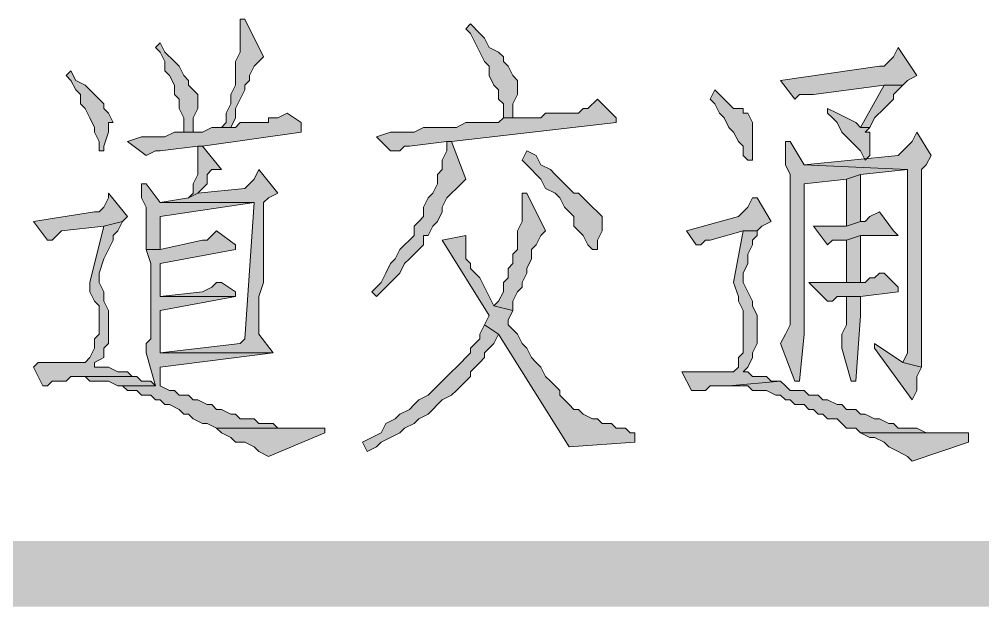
# Model space of a CAD drawing. Header units: millimetres. Extents: x 24 to 410, y 10 to 282.
# Drawn here: x 95.12 to 103.8, y 9.65 to 14.94 of the extents above; entities that cross this region are included whole.
import ezdxf

# ---------------------------------------------------------------- set-up
doc = ezdxf.new("R2010")
doc.units = ezdxf.units.MM

msp = doc.modelspace()

# ---------------------------------------------------------------- hatches: boundary and pattern name
h = msp.add_hatch(color=256)
h.dxf.hatch_style = 2
h.paths.add_polyline_path([(97.155, 14.943667), (97.112667, 14.943667), (97.112667, 14.901333), (97.112667, 14.647333), (97.070333, 14.562667), (97.070333, 14.351), (97.028, 14.266333), (97.028, 14.181667), (96.985667, 14.097), (96.985667, 14.012333), (96.943333, 13.97), (97.028, 13.97), (97.070333, 14.054667), (97.070333, 14.139333), (97.112667, 14.224), (97.155, 14.308667), (97.155, 14.351), (97.197333, 14.393333), (97.197333, 14.435667), (97.239667, 14.520333), (97.282, 14.562667), (97.324333, 14.605)])
h = msp.add_hatch(color=256)
h.dxf.hatch_style = 2
h.paths.add_polyline_path([(99.187, 14.901333), (99.144667, 14.859), (99.187, 14.816667), (99.229333, 14.732), (99.271667, 14.647333), (99.314, 14.562667), (99.356333, 14.520333), (99.356333, 14.435667), (99.398667, 14.351), (99.441, 14.308667), (99.441, 14.224), (99.483333, 14.181667), (99.483333, 14.054667), (99.568, 14.054667), (99.568, 14.181667), (99.610333, 14.266333), (99.610333, 14.393333), (99.568, 14.435667), (99.525667, 14.520333), (99.483333, 14.562667), (99.483333, 14.605), (99.441, 14.647333), (99.356333, 14.689667), (99.314, 14.774333), (99.271667, 14.816667)])
h = msp.add_hatch(color=256)
h.dxf.hatch_style = 2
h.paths.add_polyline_path([(96.393, 14.732), (96.350667, 14.689667), (96.393, 14.647333), (96.435333, 14.562667), (96.435333, 14.478), (96.477667, 14.435667), (96.52, 14.351), (96.52, 14.266333), (96.562333, 14.224), (96.562333, 14.139333), (96.604667, 14.054667), (96.604667, 13.927667), (96.689333, 13.927667), (96.689333, 14.054667), (96.731667, 14.139333), (96.731667, 14.266333), (96.647, 14.351), (96.647, 14.393333), (96.604667, 14.435667), (96.562333, 14.520333), (96.52, 14.562667), (96.435333, 14.647333)])
h = msp.add_hatch(color=256)
h.dxf.hatch_style = 2
h.paths.add_polyline_path([(103.039333, 14.689667), (102.997, 14.605), (102.954667, 14.562667), (102.912333, 14.520333), (102.87, 14.520333), (101.981, 14.393333), (102.108, 14.224), (102.150333, 14.266333), (102.277333, 14.266333), (102.912333, 14.351), (103.081667, 14.351), (103.124, 14.393333), (103.208667, 14.435667)])
h = msp.add_hatch(color=256)
h.dxf.hatch_style = 2
h.paths.add_polyline_path([(95.588667, 14.478), (95.546333, 14.435667), (95.588667, 14.393333), (95.631, 14.308667), (95.673333, 14.266333), (95.673333, 14.181667), (95.715667, 14.139333), (95.758, 14.054667), (95.800333, 13.97), (95.800333, 13.927667), (95.842667, 13.843), (95.842667, 13.758333), (95.885, 13.758333), (95.885, 13.800667), (95.927333, 13.927667), (95.927333, 14.012333), (95.969667, 14.012333), (95.927333, 14.097), (95.885, 14.139333), (95.885, 14.181667), (95.842667, 14.224), (95.800333, 14.266333), (95.758, 14.308667), (95.715667, 14.351), (95.631, 14.393333)])
h = msp.add_hatch(color=256)
h.dxf.hatch_style = 2
h.paths.add_polyline_path([(103.081667, 14.351), (102.912333, 14.351), (102.700667, 13.97), (102.785333, 13.97), (102.827667, 14.054667), (102.912333, 14.139333), (102.954667, 14.181667), (102.997, 14.224), (102.997, 14.266333), (103.039333, 14.308667)])
h = msp.add_hatch(color=256)
h.dxf.hatch_style = 2
h.paths.add_polyline_path([(101.388333, 14.308667), (101.346, 14.224), (101.388333, 14.181667), (101.430667, 14.097), (101.473, 14.054667), (101.515333, 13.97), (101.557667, 13.927667), (101.6, 13.843), (101.642333, 13.800667), (101.642333, 13.716), (101.684667, 13.673667), (101.727, 13.673667), (101.727, 13.758333), (101.727, 14.012333), (101.684667, 14.097), (101.642333, 14.097), (101.642333, 14.139333), (101.557667, 14.139333), (101.515333, 14.181667), (101.473, 14.224)])
h = msp.add_hatch(color=256)
h.dxf.hatch_style = 2
h.paths.add_polyline_path([(100.33, 14.224), (100.245333, 14.139333), (100.203, 14.139333), (100.160667, 14.097), (99.864333, 14.097), (99.822, 14.054667), (99.483333, 14.054667), (99.441, 14.012333), (99.398667, 14.012333), (99.144667, 14.012333), (99.06, 13.97), (98.763667, 13.97), (98.679, 13.927667), (98.467333, 13.927667), (98.340333, 13.885333), (98.467333, 13.758333), (98.552, 13.758333), (98.594333, 13.800667), (98.636667, 13.800667), (98.975333, 13.843), (99.017667, 13.843), (100.499333, 14.012333), (100.499333, 14.054667)])
h = msp.add_hatch(color=256)
h.dxf.hatch_style = 2
h.paths.add_polyline_path([(97.536, 14.097), (97.451333, 14.054667), (97.366667, 14.054667), (97.366667, 14.012333), (97.112667, 14.012333), (97.070333, 13.97), (96.858667, 13.97), (96.774, 13.927667), (96.52, 13.927667), (96.435333, 13.885333), (96.308333, 13.885333), (96.223667, 13.885333), (96.096667, 13.843), (96.266, 13.716), (96.350667, 13.758333), (96.393, 13.758333), (96.731667, 13.800667), (96.774, 13.800667), (97.663, 13.927667), (97.663, 14.012333)])
h = msp.add_hatch(color=256)
h.dxf.hatch_style = 2
h.paths.add_polyline_path([(102.404333, 14.139333), (102.404333, 14.097), (102.446667, 14.054667), (102.489, 14.012333), (102.531333, 13.927667), (102.573667, 13.885333), (102.616, 13.843), (102.658333, 13.800667), (102.700667, 13.758333), (102.743, 13.673667), (102.785333, 13.716), (102.785333, 13.927667), (102.743, 13.927667), (102.785333, 13.97), (102.700667, 13.97), (102.658333, 14.012333), (102.573667, 14.054667), (102.489, 14.097)])
h = msp.add_hatch(color=256)
h.dxf.hatch_style = 2
h.paths.add_polyline_path([(103.208667, 13.927667), (103.166333, 13.843), (103.124, 13.800667), (103.081667, 13.758333), (103.039333, 13.716), (102.192667, 13.631333), (103.124, 13.589), (103.124, 11.938), (103.081667, 11.853333), (103.251, 11.811), (103.251, 13.208), (103.251, 13.292667), (103.251, 13.589), (103.293333, 13.631333), (103.335667, 13.716)])
h = msp.add_hatch(color=256)
h.dxf.hatch_style = 2
h.paths.add_polyline_path([(96.774, 13.800667), (96.731667, 13.800667), (96.731667, 13.758333), (96.731667, 13.546667), (96.689333, 13.462), (96.689333, 13.377333), (96.647, 13.335), (96.731667, 13.377333), (96.774, 13.419667), (96.816333, 13.462), (96.816333, 13.546667), (96.858667, 13.589), (96.943333, 13.589)])
h = msp.add_hatch(color=256)
h.dxf.hatch_style = 2
h.paths.add_polyline_path([(99.017667, 13.843), (98.975333, 13.843), (98.975333, 13.758333), (98.933, 13.673667), (98.933, 13.589), (98.890667, 13.546667), (98.890667, 13.462), (98.848333, 13.377333), (98.806, 13.335), (98.763667, 13.250333), (98.763667, 13.165667), (98.721333, 13.123333), (98.679, 13.081), (98.679, 12.996333), (98.636667, 12.954), (98.594333, 12.911667), (98.552, 12.869333), (98.509667, 12.784667), (98.467333, 12.742333), (98.425, 12.657667), (98.382667, 12.573), (98.298, 12.488333), (98.340333, 12.446), (98.382667, 12.488333), (98.467333, 12.573), (98.509667, 12.615333), (98.552, 12.657667), (98.594333, 12.742333), (98.636667, 12.784667), (98.679, 12.827), (98.721333, 12.869333), (98.763667, 12.911667), (98.763667, 12.996333), (98.806, 12.996333), (98.848333, 13.081), (98.890667, 13.123333), (98.933, 13.208), (98.933, 13.250333), (98.975333, 13.335), (99.017667, 13.377333), (99.06, 13.419667), (99.102333, 13.462), (99.144667, 13.504333)])
h = msp.add_hatch(color=256)
h.dxf.hatch_style = 2
h.paths.add_polyline_path([(102.065667, 13.843), (102.023333, 13.843), (102.023333, 13.716), (102.023333, 13.631333), (102.065667, 13.546667), (102.065667, 12.192), (102.023333, 12.107333), (101.981, 12.022667), (102.108, 11.684), (102.150333, 11.684), (102.192667, 12.107333), (102.192667, 13.462), (102.573667, 13.504333), (102.700667, 13.546667), (103.124, 13.589), (102.192667, 13.631333)])
h = msp.add_hatch(color=256)
h.dxf.hatch_style = 2
h.paths.add_polyline_path([(99.695, 13.758333), (99.652667, 13.673667), (99.695, 13.631333), (99.737333, 13.589), (99.779667, 13.546667), (99.822, 13.504333), (99.864333, 13.419667), (99.949, 13.377333), (99.991333, 13.335), (100.033667, 13.250333), (100.076, 13.208), (100.118333, 13.165667), (100.118333, 13.081), (100.160667, 13.038667), (100.203, 12.996333), (100.245333, 12.911667), (100.287667, 12.869333), (100.33, 12.869333), (100.33, 12.954), (100.372333, 13.038667), (100.372333, 13.165667), (100.33, 13.208), (100.287667, 13.250333), (100.203, 13.335), (100.160667, 13.377333), (100.118333, 13.377333), (100.076, 13.419667), (100.033667, 13.462), (99.991333, 13.504333), (99.949, 13.546667), (99.906667, 13.589), (99.822, 13.631333), (99.779667, 13.716)])
h = msp.add_hatch(color=256)
h.dxf.hatch_style = 2
h.paths.add_polyline_path([(97.282, 13.589), (97.239667, 13.504333), (97.197333, 13.462), (97.155, 13.419667), (96.731667, 13.377333), (96.647, 13.335), (96.393, 13.292667), (97.239667, 13.292667), (97.155, 12.065), (97.112667, 12.022667), (96.393, 11.938), (97.409, 11.938), (97.282, 12.107333), (97.282, 12.446), (97.324333, 12.573), (97.324333, 13.165667), (97.324333, 13.208), (97.324333, 13.292667), (97.366667, 13.335), (97.451333, 13.377333)])
h = msp.add_hatch(color=256)
h.dxf.hatch_style = 2
h.paths.add_polyline_path([(102.700667, 13.546667), (102.573667, 13.504333), (102.573667, 13.081), (102.700667, 13.123333)])
h = msp.add_hatch(color=256)
h.dxf.hatch_style = 2
h.paths.add_polyline_path([(96.266, 13.462), (96.223667, 13.462), (96.223667, 13.419667), (96.223667, 13.335), (96.266, 13.250333), (96.266, 12.869333), (96.393, 12.869333), (96.393, 13.165667), (97.239667, 13.292667), (96.393, 13.292667)])
h = msp.add_hatch(color=256)
h.dxf.hatch_style = 2
h.paths.add_polyline_path([(95.927333, 13.377333), (95.927333, 13.335), (95.885, 13.250333), (95.842667, 13.208), (95.800333, 13.208), (95.25, 13.123333), (95.377, 12.954), (95.419333, 12.954), (95.461667, 12.996333), (95.504, 13.038667), (95.885, 13.081), (96.054333, 13.123333), (96.096667, 13.165667)])
h = msp.add_hatch(color=256)
h.dxf.hatch_style = 2
h.paths.add_polyline_path([(99.695, 13.377333), (99.652667, 13.377333), (99.652667, 13.335), (99.652667, 13.123333), (99.610333, 13.038667), (99.610333, 12.869333), (99.568, 12.827), (99.568, 12.742333), (99.525667, 12.7), (99.525667, 12.615333), (99.483333, 12.573), (99.483333, 12.488333), (99.441, 12.403667), (99.398667, 12.361333), (99.568, 12.319), (99.568, 12.403667), (99.610333, 12.488333), (99.652667, 12.530667), (99.652667, 12.573), (99.695, 12.657667), (99.695, 12.7), (99.737333, 12.784667), (99.737333, 12.869333), (99.779667, 12.911667), (99.822, 12.996333), (99.864333, 13.038667)])
h = msp.add_hatch(color=256)
h.dxf.hatch_style = 2
h.paths.add_polyline_path([(101.769333, 13.335), (101.727, 13.335), (101.684667, 13.250333), (101.642333, 13.208), (101.6, 13.165667), (101.134333, 13.038667), (101.219, 12.911667), (101.261333, 12.911667), (101.303667, 12.954), (101.346, 12.954), (101.642333, 13.038667), (101.769333, 13.038667), (101.811667, 13.081), (101.896333, 13.123333)])
h = msp.add_hatch(color=256)
h.dxf.hatch_style = 2
h.paths.add_polyline_path([(102.87, 13.208), (102.785333, 13.165667), (102.743, 13.123333), (102.700667, 13.123333), (102.573667, 13.081), (102.277333, 13.081), (102.404333, 12.911667), (102.446667, 12.954), (102.573667, 12.954), (102.700667, 12.996333), (103.039333, 12.996333), (102.997, 13.038667)])
h = msp.add_hatch(color=256)
h.dxf.hatch_style = 2
h.paths.add_polyline_path([(96.054333, 13.123333), (95.885, 13.081), (95.758, 12.573), (95.758, 12.488333), (95.800333, 12.403667), (95.842667, 12.361333), (95.842667, 12.107333), (95.800333, 12.065), (95.800333, 11.980333), (95.758, 11.895667), (95.715667, 11.853333), (95.292333, 11.853333), (95.25, 11.811), (95.334667, 11.641667), (95.377, 11.641667), (95.419333, 11.684), (95.546333, 11.684), (95.588667, 11.726333), (96.181333, 11.726333), (96.139, 11.726333), (96.096667, 11.768667), (96.012, 11.768667), (95.927333, 11.811), (95.800333, 11.811), (95.800333, 11.853333), (95.885, 11.895667), (95.885, 11.980333), (95.927333, 12.022667), (95.927333, 12.319), (95.885, 12.403667), (95.885, 12.488333), (95.842667, 12.573), (95.842667, 12.657667), (95.885, 12.784667), (95.927333, 12.869333), (95.969667, 12.954), (95.969667, 12.996333), (96.012, 13.038667)])
h = msp.add_hatch(color=256)
h.dxf.hatch_style = 2
h.paths.add_polyline_path([(96.901, 13.038667), (96.858667, 12.996333), (96.816333, 12.954), (96.774, 12.954), (96.393, 12.869333), (96.266, 12.869333), (96.308333, 12.742333), (96.308333, 12.065), (96.266, 12.022667), (96.266, 11.938), (96.350667, 11.641667), (96.012, 11.641667), (96.054333, 11.641667), (96.096667, 11.599333), (96.181333, 11.599333), (96.223667, 11.557), (96.308333, 11.557), (96.350667, 11.514667), (96.393, 11.514667), (96.435333, 11.472333), (96.477667, 11.472333), (96.562333, 11.43), (96.604667, 11.387667), (96.647, 11.387667), (96.689333, 11.345333), (96.774, 11.303), (96.816333, 11.303), (96.901, 11.260667), (97.747667, 11.260667), (97.705333, 11.260667), (97.451333, 11.260667), (97.409, 11.303), (97.282, 11.303), (97.239667, 11.345333), (97.112667, 11.345333), (97.070333, 11.387667), (97.028, 11.387667), (96.943333, 11.43), (96.901, 11.43), (96.858667, 11.472333), (96.816333, 11.472333), (96.731667, 11.514667), (96.689333, 11.514667), (96.647, 11.557), (96.562333, 11.557), (96.52, 11.599333), (96.477667, 11.599333), (96.393, 11.641667), (96.393, 11.811), (97.409, 11.938), (96.393, 11.938), (96.393, 11.980333), (96.393, 12.319), (97.070333, 12.446), (96.393, 12.446), (96.393, 12.488333), (96.393, 12.742333), (97.070333, 12.869333), (97.070333, 12.911667)])
h = msp.add_hatch(color=256)
h.dxf.hatch_style = 2
h.paths.add_polyline_path([(101.769333, 13.038667), (101.642333, 13.038667), (101.557667, 12.573), (101.6, 12.446), (101.6, 12.403667), (101.642333, 12.319), (101.642333, 11.938), (101.6, 11.895667), (101.6, 11.811), (101.557667, 11.768667), (101.092, 11.768667), (101.176667, 11.599333), (101.303667, 11.599333), (101.346, 11.641667), (101.515333, 11.641667), (101.981, 11.684), (101.938667, 11.684), (101.896333, 11.684), (101.854, 11.726333), (101.727, 11.726333), (101.684667, 11.768667), (101.642333, 11.768667), (101.684667, 11.811), (101.727, 11.895667), (101.727, 11.938), (101.769333, 12.022667), (101.769333, 12.276667), (101.727, 12.361333), (101.727, 12.403667), (101.684667, 12.488333), (101.642333, 12.573), (101.642333, 12.657667), (101.684667, 12.742333), (101.684667, 12.827), (101.727, 12.911667), (101.727, 12.954), (101.769333, 12.996333)])
h = msp.add_hatch(color=256)
h.dxf.hatch_style = 2
h.paths.add_polyline_path([(99.144667, 12.996333), (98.933, 12.954), (99.356333, 12.276667), (99.314, 12.192), (99.441, 12.107333), (100.076, 11.091333), (100.668667, 11.133667), (100.668667, 11.218333), (100.626333, 11.218333), (100.584, 11.260667), (100.499333, 11.260667), (100.457, 11.303), (100.372333, 11.303), (100.33, 11.345333), (100.287667, 11.345333), (100.203, 11.387667), (100.160667, 11.43), (100.118333, 11.43), (100.076, 11.472333), (100.033667, 11.514667), (99.991333, 11.557), (99.991333, 11.599333), (99.949, 11.641667), (99.906667, 11.684), (99.864333, 11.726333), (99.822, 11.811), (99.779667, 11.853333), (99.737333, 11.895667), (99.695, 11.980333), (99.652667, 12.022667), (99.610333, 12.107333), (99.525667, 12.192), (99.525667, 12.234333), (99.568, 12.319), (99.398667, 12.361333), (99.356333, 12.446), (99.314, 12.530667), (99.271667, 12.615333), (99.229333, 12.657667), (99.187, 12.7), (99.187, 12.742333), (99.144667, 12.784667)])
h = msp.add_hatch(color=256)
h.dxf.hatch_style = 2
h.paths.add_polyline_path([(102.700667, 12.996333), (102.573667, 12.954), (102.573667, 12.573), (102.700667, 12.573)])
h = msp.add_hatch(color=256)
h.dxf.hatch_style = 2
h.paths.add_polyline_path([(102.912333, 12.657667), (102.87, 12.657667), (102.827667, 12.615333), (102.785333, 12.615333), (102.743, 12.573), (102.235, 12.573), (102.404333, 12.403667), (102.446667, 12.403667), (102.489, 12.446), (102.700667, 12.446), (103.039333, 12.488333), (103.039333, 12.530667)])
h = msp.add_hatch(color=256)
h.dxf.hatch_style = 2
h.paths.add_polyline_path([(96.943333, 12.573), (96.901, 12.573), (96.858667, 12.530667), (96.774, 12.488333), (96.393, 12.446), (97.070333, 12.446), (97.070333, 12.488333)])
h = msp.add_hatch(color=256)
h.dxf.hatch_style = 2
h.paths.add_polyline_path([(102.700667, 12.446), (102.573667, 12.446), (102.573667, 12.403667), (102.573667, 12.192), (102.531333, 12.107333), (102.531333, 11.980333), (102.616, 11.684), (102.658333, 11.684), (102.700667, 12.276667)])
h = msp.add_hatch(color=256)
h.dxf.hatch_style = 2
h.paths.add_polyline_path([(99.314, 12.192), (99.271667, 12.107333), (99.271667, 12.065), (99.229333, 12.022667), (99.187, 11.980333), (99.187, 11.938), (99.144667, 11.895667), (99.102333, 11.853333), (99.06, 11.811), (99.017667, 11.768667), (98.975333, 11.726333), (98.933, 11.684), (98.890667, 11.641667), (98.848333, 11.599333), (98.806, 11.557), (98.721333, 11.514667), (98.679, 11.472333), (98.636667, 11.43), (98.552, 11.387667), (98.509667, 11.345333), (98.425, 11.303), (98.382667, 11.218333), (98.298, 11.176), (98.213333, 11.133667), (98.255667, 11.049), (98.340333, 11.091333), (98.382667, 11.133667), (98.467333, 11.176), (98.552, 11.218333), (98.594333, 11.260667), (98.679, 11.303), (98.721333, 11.345333), (98.806, 11.387667), (98.848333, 11.43), (98.890667, 11.472333), (98.933, 11.514667), (99.017667, 11.557), (99.06, 11.599333), (99.102333, 11.641667), (99.144667, 11.684), (99.187, 11.726333), (99.187, 11.768667), (99.229333, 11.811), (99.271667, 11.853333), (99.314, 11.895667), (99.314, 11.938), (99.356333, 11.980333), (99.398667, 12.022667), (99.441, 12.107333)])
h = msp.add_hatch(color=256)
h.dxf.hatch_style = 2
h.paths.add_polyline_path([(102.827667, 12.022667), (102.827667, 11.980333), (103.166333, 11.514667), (103.208667, 11.599333), (103.208667, 11.726333), (103.251, 11.811), (103.081667, 11.853333)])
h = msp.add_hatch(color=256)
h.dxf.hatch_style = 2
h.paths.add_polyline_path([(95.546333, 11.853333), (95.292333, 11.853333), (95.715667, 11.853333)])
h = msp.add_hatch(color=256)
h.dxf.hatch_style = 2
h.paths.add_polyline_path([(96.181333, 11.726333), (95.631, 11.726333), (95.715667, 11.726333), (95.758, 11.684), (95.927333, 11.684), (96.012, 11.641667), (96.350667, 11.641667), (96.308333, 11.684), (96.223667, 11.684)])
h = msp.add_hatch(color=256)
h.dxf.hatch_style = 2
h.paths.add_polyline_path([(101.346, 11.768667), (101.092, 11.768667), (101.557667, 11.768667)])
h = msp.add_hatch(color=256)
h.dxf.hatch_style = 2
h.paths.add_polyline_path([(101.981, 11.684), (101.515333, 11.641667), (101.684667, 11.641667), (101.727, 11.599333), (101.854, 11.599333), (101.938667, 11.557), (101.981, 11.557), (102.023333, 11.514667), (102.065667, 11.514667), (102.108, 11.472333), (102.192667, 11.472333), (102.235, 11.43), (102.277333, 11.43), (102.319667, 11.387667), (102.362, 11.387667), (102.404333, 11.345333), (102.489, 11.345333), (102.531333, 11.303), (102.573667, 11.260667), (102.658333, 11.260667), (102.700667, 11.218333), (103.505, 11.218333), (103.462667, 11.218333), (103.293333, 11.218333), (103.208667, 11.260667), (103.039333, 11.260667), (102.997, 11.303), (102.954667, 11.303), (102.87, 11.345333), (102.827667, 11.345333), (102.743, 11.387667), (102.700667, 11.387667), (102.658333, 11.43), (102.573667, 11.43), (102.531333, 11.472333), (102.489, 11.472333), (102.404333, 11.514667), (102.362, 11.514667), (102.319667, 11.557), (102.235, 11.557), (102.192667, 11.599333), (102.065667, 11.599333), (102.023333, 11.641667)])
h = msp.add_hatch(color=256)
h.dxf.hatch_style = 2
h.paths.add_polyline_path([(97.874667, 11.260667), (96.901, 11.260667), (96.943333, 11.218333), (97.028, 11.176), (97.070333, 11.133667), (97.155, 11.133667), (97.239667, 11.091333), (97.282, 11.049), (97.366667, 11.006667), (97.874667, 11.218333)])
h = msp.add_hatch(color=256)
h.dxf.hatch_style = 2
h.paths.add_polyline_path([(103.674333, 11.218333), (102.700667, 11.218333), (102.785333, 11.176), (102.827667, 11.176), (102.912333, 11.133667), (102.954667, 11.091333), (103.039333, 11.049), (103.124, 11.006667), (103.166333, 10.964333), (103.674333, 11.133667)])
h = msp.add_hatch(color=256)
h.dxf.hatch_style = 2
h.paths.add_polyline_path([(30.395333, 10.244667), (29.802667, 9.652), (409.786667, 10.244667)])
h = msp.add_hatch(color=256)
h.dxf.hatch_style = 2
h.paths.add_polyline_path([(29.802667, 9.652), (409.786667, 10.244667), (410.379333, 9.652)])

# ---------------------------------------------------------------- linework, layer by layer
at = {"lineweight": 0}
for points in [[(97.155, 14.943667), (97.112667, 14.943667), (97.112667, 14.901333), (97.112667, 14.647333), (97.070333, 14.562667), (97.070333, 14.351), (97.028, 14.266333), (97.028, 14.181667), (96.985667, 14.097), (96.985667, 14.012333), (96.943333, 13.97), (97.028, 13.97), (97.070333, 14.054667), (97.070333, 14.139333), (97.112667, 14.224), (97.155, 14.308667), (97.155, 14.351), (97.197333, 14.393333), (97.197333, 14.435667), (97.239667, 14.520333), (97.282, 14.562667), (97.324333, 14.605)], [(99.187, 14.901333), (99.144667, 14.859), (99.187, 14.816667), (99.229333, 14.732), (99.271667, 14.647333), (99.314, 14.562667), (99.356333, 14.520333), (99.356333, 14.435667), (99.398667, 14.351), (99.441, 14.308667), (99.441, 14.224), (99.483333, 14.181667), (99.483333, 14.054667), (99.568, 14.054667), (99.568, 14.181667), (99.610333, 14.266333), (99.610333, 14.393333), (99.568, 14.435667), (99.525667, 14.520333), (99.483333, 14.562667), (99.483333, 14.605), (99.441, 14.647333), (99.356333, 14.689667), (99.314, 14.774333), (99.271667, 14.816667)], [(96.393, 14.732), (96.350667, 14.689667), (96.393, 14.647333), (96.435333, 14.562667), (96.435333, 14.478), (96.477667, 14.435667), (96.52, 14.351), (96.52, 14.266333), (96.562333, 14.224), (96.562333, 14.139333), (96.604667, 14.054667), (96.604667, 13.927667), (96.689333, 13.927667), (96.689333, 14.054667), (96.731667, 14.139333), (96.731667, 14.266333), (96.647, 14.351), (96.647, 14.393333), (96.604667, 14.435667), (96.562333, 14.520333), (96.52, 14.562667), (96.435333, 14.647333)], [(103.039333, 14.689667), (102.997, 14.605), (102.954667, 14.562667), (102.912333, 14.520333), (102.87, 14.520333), (101.981, 14.393333), (102.108, 14.224), (102.150333, 14.266333), (102.277333, 14.266333), (102.912333, 14.351), (103.081667, 14.351), (103.124, 14.393333), (103.208667, 14.435667)], [(95.588667, 14.478), (95.546333, 14.435667), (95.588667, 14.393333), (95.631, 14.308667), (95.673333, 14.266333), (95.673333, 14.181667), (95.715667, 14.139333), (95.758, 14.054667), (95.800333, 13.97), (95.800333, 13.927667), (95.842667, 13.843), (95.842667, 13.758333), (95.885, 13.758333), (95.885, 13.800667), (95.927333, 13.927667), (95.927333, 14.012333), (95.969667, 14.012333), (95.927333, 14.097), (95.885, 14.139333), (95.885, 14.181667), (95.842667, 14.224), (95.800333, 14.266333), (95.758, 14.308667), (95.715667, 14.351), (95.631, 14.393333)], [(103.081667, 14.351), (102.912333, 14.351), (102.700667, 13.97), (102.785333, 13.97), (102.827667, 14.054667), (102.912333, 14.139333), (102.954667, 14.181667), (102.997, 14.224), (102.997, 14.266333), (103.039333, 14.308667)], [(101.388333, 14.308667), (101.346, 14.224), (101.388333, 14.181667), (101.430667, 14.097), (101.473, 14.054667), (101.515333, 13.97), (101.557667, 13.927667), (101.6, 13.843), (101.642333, 13.800667), (101.642333, 13.716), (101.684667, 13.673667), (101.727, 13.673667), (101.727, 13.758333), (101.727, 14.012333), (101.684667, 14.097), (101.642333, 14.097), (101.642333, 14.139333), (101.557667, 14.139333), (101.515333, 14.181667), (101.473, 14.224)], [(100.33, 14.224), (100.245333, 14.139333), (100.203, 14.139333), (100.160667, 14.097), (99.864333, 14.097), (99.822, 14.054667), (99.483333, 14.054667), (99.441, 14.012333), (99.398667, 14.012333), (99.144667, 14.012333), (99.06, 13.97), (98.763667, 13.97), (98.679, 13.927667), (98.467333, 13.927667), (98.340333, 13.885333), (98.467333, 13.758333), (98.552, 13.758333), (98.594333, 13.800667), (98.636667, 13.800667), (98.975333, 13.843), (99.017667, 13.843), (100.499333, 14.012333), (100.499333, 14.054667)], [(97.536, 14.097), (97.451333, 14.054667), (97.366667, 14.054667), (97.366667, 14.012333), (97.112667, 14.012333), (97.070333, 13.97), (96.858667, 13.97), (96.774, 13.927667), (96.52, 13.927667), (96.435333, 13.885333), (96.308333, 13.885333), (96.223667, 13.885333), (96.096667, 13.843), (96.266, 13.716), (96.350667, 13.758333), (96.393, 13.758333), (96.731667, 13.800667), (96.774, 13.800667), (97.663, 13.927667), (97.663, 14.012333)], [(102.404333, 14.139333), (102.404333, 14.097), (102.446667, 14.054667), (102.489, 14.012333), (102.531333, 13.927667), (102.573667, 13.885333), (102.616, 13.843), (102.658333, 13.800667), (102.700667, 13.758333), (102.743, 13.673667), (102.785333, 13.716), (102.785333, 13.927667), (102.743, 13.927667), (102.785333, 13.97), (102.700667, 13.97), (102.658333, 14.012333), (102.573667, 14.054667), (102.489, 14.097)], [(103.208667, 13.927667), (103.166333, 13.843), (103.124, 13.800667), (103.081667, 13.758333), (103.039333, 13.716), (102.192667, 13.631333), (103.124, 13.589), (103.124, 11.938), (103.081667, 11.853333), (103.251, 11.811), (103.251, 13.208), (103.251, 13.292667), (103.251, 13.589), (103.293333, 13.631333), (103.335667, 13.716)], [(96.774, 13.800667), (96.731667, 13.800667), (96.731667, 13.758333), (96.731667, 13.546667), (96.689333, 13.462), (96.689333, 13.377333), (96.647, 13.335), (96.731667, 13.377333), (96.774, 13.419667), (96.816333, 13.462), (96.816333, 13.546667), (96.858667, 13.589), (96.943333, 13.589)], [(99.017667, 13.843), (98.975333, 13.843), (98.975333, 13.758333), (98.933, 13.673667), (98.933, 13.589), (98.890667, 13.546667), (98.890667, 13.462), (98.848333, 13.377333), (98.806, 13.335), (98.763667, 13.250333), (98.763667, 13.165667), (98.721333, 13.123333), (98.679, 13.081), (98.679, 12.996333), (98.636667, 12.954), (98.594333, 12.911667), (98.552, 12.869333), (98.509667, 12.784667), (98.467333, 12.742333), (98.425, 12.657667), (98.382667, 12.573), (98.298, 12.488333), (98.340333, 12.446), (98.382667, 12.488333), (98.467333, 12.573), (98.509667, 12.615333), (98.552, 12.657667), (98.594333, 12.742333), (98.636667, 12.784667), (98.679, 12.827), (98.721333, 12.869333), (98.763667, 12.911667), (98.763667, 12.996333), (98.806, 12.996333), (98.848333, 13.081), (98.890667, 13.123333), (98.933, 13.208), (98.933, 13.250333), (98.975333, 13.335), (99.017667, 13.377333), (99.06, 13.419667), (99.102333, 13.462), (99.144667, 13.504333)], [(102.065667, 13.843), (102.023333, 13.843), (102.023333, 13.716), (102.023333, 13.631333), (102.065667, 13.546667), (102.065667, 12.192), (102.023333, 12.107333), (101.981, 12.022667), (102.108, 11.684), (102.150333, 11.684), (102.192667, 12.107333), (102.192667, 13.462), (102.573667, 13.504333), (102.700667, 13.546667), (103.124, 13.589), (102.192667, 13.631333)], [(99.695, 13.758333), (99.652667, 13.673667), (99.695, 13.631333), (99.737333, 13.589), (99.779667, 13.546667), (99.822, 13.504333), (99.864333, 13.419667), (99.949, 13.377333), (99.991333, 13.335), (100.033667, 13.250333), (100.076, 13.208), (100.118333, 13.165667), (100.118333, 13.081), (100.160667, 13.038667), (100.203, 12.996333), (100.245333, 12.911667), (100.287667, 12.869333), (100.33, 12.869333), (100.33, 12.954), (100.372333, 13.038667), (100.372333, 13.165667), (100.33, 13.208), (100.287667, 13.250333), (100.203, 13.335), (100.160667, 13.377333), (100.118333, 13.377333), (100.076, 13.419667), (100.033667, 13.462), (99.991333, 13.504333), (99.949, 13.546667), (99.906667, 13.589), (99.822, 13.631333), (99.779667, 13.716)], [(97.282, 13.589), (97.239667, 13.504333), (97.197333, 13.462), (97.155, 13.419667), (96.731667, 13.377333), (96.647, 13.335), (96.393, 13.292667), (97.239667, 13.292667), (97.155, 12.065), (97.112667, 12.022667), (96.393, 11.938), (97.409, 11.938), (97.282, 12.107333), (97.282, 12.446), (97.324333, 12.573), (97.324333, 13.165667), (97.324333, 13.208), (97.324333, 13.292667), (97.366667, 13.335), (97.451333, 13.377333)], [(102.700667, 13.546667), (102.573667, 13.504333), (102.573667, 13.081), (102.700667, 13.123333)], [(96.266, 13.462), (96.223667, 13.462), (96.223667, 13.419667), (96.223667, 13.335), (96.266, 13.250333), (96.266, 12.869333), (96.393, 12.869333), (96.393, 13.165667), (97.239667, 13.292667), (96.393, 13.292667)], [(95.927333, 13.377333), (95.927333, 13.335), (95.885, 13.250333), (95.842667, 13.208), (95.800333, 13.208), (95.25, 13.123333), (95.377, 12.954), (95.419333, 12.954), (95.461667, 12.996333), (95.504, 13.038667), (95.885, 13.081), (96.054333, 13.123333), (96.096667, 13.165667)], [(99.695, 13.377333), (99.652667, 13.377333), (99.652667, 13.335), (99.652667, 13.123333), (99.610333, 13.038667), (99.610333, 12.869333), (99.568, 12.827), (99.568, 12.742333), (99.525667, 12.7), (99.525667, 12.615333), (99.483333, 12.573), (99.483333, 12.488333), (99.441, 12.403667), (99.398667, 12.361333), (99.568, 12.319), (99.568, 12.403667), (99.610333, 12.488333), (99.652667, 12.530667), (99.652667, 12.573), (99.695, 12.657667), (99.695, 12.7), (99.737333, 12.784667), (99.737333, 12.869333), (99.779667, 12.911667), (99.822, 12.996333), (99.864333, 13.038667)], [(101.769333, 13.335), (101.727, 13.335), (101.684667, 13.250333), (101.642333, 13.208), (101.6, 13.165667), (101.134333, 13.038667), (101.219, 12.911667), (101.261333, 12.911667), (101.303667, 12.954), (101.346, 12.954), (101.642333, 13.038667), (101.769333, 13.038667), (101.811667, 13.081), (101.896333, 13.123333)], [(102.87, 13.208), (102.785333, 13.165667), (102.743, 13.123333), (102.700667, 13.123333), (102.573667, 13.081), (102.277333, 13.081), (102.404333, 12.911667), (102.446667, 12.954), (102.573667, 12.954), (102.700667, 12.996333), (103.039333, 12.996333), (102.997, 13.038667)], [(96.054333, 13.123333), (95.885, 13.081), (95.758, 12.573), (95.758, 12.488333), (95.800333, 12.403667), (95.842667, 12.361333), (95.842667, 12.107333), (95.800333, 12.065), (95.800333, 11.980333), (95.758, 11.895667), (95.715667, 11.853333), (95.292333, 11.853333), (95.25, 11.811), (95.334667, 11.641667), (95.377, 11.641667), (95.419333, 11.684), (95.546333, 11.684), (95.588667, 11.726333), (96.181333, 11.726333), (96.139, 11.726333), (96.096667, 11.768667), (96.012, 11.768667), (95.927333, 11.811), (95.800333, 11.811), (95.800333, 11.853333), (95.885, 11.895667), (95.885, 11.980333), (95.927333, 12.022667), (95.927333, 12.319), (95.885, 12.403667), (95.885, 12.488333), (95.842667, 12.573), (95.842667, 12.657667), (95.885, 12.784667), (95.927333, 12.869333), (95.969667, 12.954), (95.969667, 12.996333), (96.012, 13.038667)], [(96.901, 13.038667), (96.858667, 12.996333), (96.816333, 12.954), (96.774, 12.954), (96.393, 12.869333), (96.266, 12.869333), (96.308333, 12.742333), (96.308333, 12.065), (96.266, 12.022667), (96.266, 11.938), (96.350667, 11.641667), (96.012, 11.641667), (96.054333, 11.641667), (96.096667, 11.599333), (96.181333, 11.599333), (96.223667, 11.557), (96.308333, 11.557), (96.350667, 11.514667), (96.393, 11.514667), (96.435333, 11.472333), (96.477667, 11.472333), (96.562333, 11.43), (96.604667, 11.387667), (96.647, 11.387667), (96.689333, 11.345333), (96.774, 11.303), (96.816333, 11.303), (96.901, 11.260667), (97.747667, 11.260667), (97.705333, 11.260667), (97.451333, 11.260667), (97.409, 11.303), (97.282, 11.303), (97.239667, 11.345333), (97.112667, 11.345333), (97.070333, 11.387667), (97.028, 11.387667), (96.943333, 11.43), (96.901, 11.43), (96.858667, 11.472333), (96.816333, 11.472333), (96.731667, 11.514667), (96.689333, 11.514667), (96.647, 11.557), (96.562333, 11.557), (96.52, 11.599333), (96.477667, 11.599333), (96.393, 11.641667), (96.393, 11.811), (97.409, 11.938), (96.393, 11.938), (96.393, 11.980333), (96.393, 12.319), (97.070333, 12.446), (96.393, 12.446), (96.393, 12.488333), (96.393, 12.742333), (97.070333, 12.869333), (97.070333, 12.911667)], [(101.769333, 13.038667), (101.642333, 13.038667), (101.557667, 12.573), (101.6, 12.446), (101.6, 12.403667), (101.642333, 12.319), (101.642333, 11.938), (101.6, 11.895667), (101.6, 11.811), (101.557667, 11.768667), (101.092, 11.768667), (101.176667, 11.599333), (101.303667, 11.599333), (101.346, 11.641667), (101.515333, 11.641667), (101.981, 11.684), (101.938667, 11.684), (101.896333, 11.684), (101.854, 11.726333), (101.727, 11.726333), (101.684667, 11.768667), (101.642333, 11.768667), (101.684667, 11.811), (101.727, 11.895667), (101.727, 11.938), (101.769333, 12.022667), (101.769333, 12.276667), (101.727, 12.361333), (101.727, 12.403667), (101.684667, 12.488333), (101.642333, 12.573), (101.642333, 12.657667), (101.684667, 12.742333), (101.684667, 12.827), (101.727, 12.911667), (101.727, 12.954), (101.769333, 12.996333)], [(99.144667, 12.996333), (98.933, 12.954), (99.356333, 12.276667), (99.314, 12.192), (99.441, 12.107333), (100.076, 11.091333), (100.668667, 11.133667), (100.668667, 11.218333), (100.626333, 11.218333), (100.584, 11.260667), (100.499333, 11.260667), (100.457, 11.303), (100.372333, 11.303), (100.33, 11.345333), (100.287667, 11.345333), (100.203, 11.387667), (100.160667, 11.43), (100.118333, 11.43), (100.076, 11.472333), (100.033667, 11.514667), (99.991333, 11.557), (99.991333, 11.599333), (99.949, 11.641667), (99.906667, 11.684), (99.864333, 11.726333), (99.822, 11.811), (99.779667, 11.853333), (99.737333, 11.895667), (99.695, 11.980333), (99.652667, 12.022667), (99.610333, 12.107333), (99.525667, 12.192), (99.525667, 12.234333), (99.568, 12.319), (99.398667, 12.361333), (99.356333, 12.446), (99.314, 12.530667), (99.271667, 12.615333), (99.229333, 12.657667), (99.187, 12.7), (99.187, 12.742333), (99.144667, 12.784667)], [(102.700667, 12.996333), (102.573667, 12.954), (102.573667, 12.573), (102.700667, 12.573)], [(102.912333, 12.657667), (102.87, 12.657667), (102.827667, 12.615333), (102.785333, 12.615333), (102.743, 12.573), (102.235, 12.573), (102.404333, 12.403667), (102.446667, 12.403667), (102.489, 12.446), (102.700667, 12.446), (103.039333, 12.488333), (103.039333, 12.530667)], [(96.943333, 12.573), (96.901, 12.573), (96.858667, 12.530667), (96.774, 12.488333), (96.393, 12.446), (97.070333, 12.446), (97.070333, 12.488333)], [(102.700667, 12.446), (102.573667, 12.446), (102.573667, 12.403667), (102.573667, 12.192), (102.531333, 12.107333), (102.531333, 11.980333), (102.616, 11.684), (102.658333, 11.684), (102.700667, 12.276667)], [(99.314, 12.192), (99.271667, 12.107333), (99.271667, 12.065), (99.229333, 12.022667), (99.187, 11.980333), (99.187, 11.938), (99.144667, 11.895667), (99.102333, 11.853333), (99.06, 11.811), (99.017667, 11.768667), (98.975333, 11.726333), (98.933, 11.684), (98.890667, 11.641667), (98.848333, 11.599333), (98.806, 11.557), (98.721333, 11.514667), (98.679, 11.472333), (98.636667, 11.43), (98.552, 11.387667), (98.509667, 11.345333), (98.425, 11.303), (98.382667, 11.218333), (98.298, 11.176), (98.213333, 11.133667), (98.255667, 11.049), (98.340333, 11.091333), (98.382667, 11.133667), (98.467333, 11.176), (98.552, 11.218333), (98.594333, 11.260667), (98.679, 11.303), (98.721333, 11.345333), (98.806, 11.387667), (98.848333, 11.43), (98.890667, 11.472333), (98.933, 11.514667), (99.017667, 11.557), (99.06, 11.599333), (99.102333, 11.641667), (99.144667, 11.684), (99.187, 11.726333), (99.187, 11.768667), (99.229333, 11.811), (99.271667, 11.853333), (99.314, 11.895667), (99.314, 11.938), (99.356333, 11.980333), (99.398667, 12.022667), (99.441, 12.107333)], [(102.827667, 12.022667), (102.827667, 11.980333), (103.166333, 11.514667), (103.208667, 11.599333), (103.208667, 11.726333), (103.251, 11.811), (103.081667, 11.853333)], [(95.546333, 11.853333), (95.292333, 11.853333), (95.715667, 11.853333)], [(96.181333, 11.726333), (95.631, 11.726333), (95.715667, 11.726333), (95.758, 11.684), (95.927333, 11.684), (96.012, 11.641667), (96.350667, 11.641667), (96.308333, 11.684), (96.223667, 11.684)], [(101.346, 11.768667), (101.092, 11.768667), (101.557667, 11.768667)], [(101.981, 11.684), (101.515333, 11.641667), (101.684667, 11.641667), (101.727, 11.599333), (101.854, 11.599333), (101.938667, 11.557), (101.981, 11.557), (102.023333, 11.514667), (102.065667, 11.514667), (102.108, 11.472333), (102.192667, 11.472333), (102.235, 11.43), (102.277333, 11.43), (102.319667, 11.387667), (102.362, 11.387667), (102.404333, 11.345333), (102.489, 11.345333), (102.531333, 11.303), (102.573667, 11.260667), (102.658333, 11.260667), (102.700667, 11.218333), (103.505, 11.218333), (103.462667, 11.218333), (103.293333, 11.218333), (103.208667, 11.260667), (103.039333, 11.260667), (102.997, 11.303), (102.954667, 11.303), (102.87, 11.345333), (102.827667, 11.345333), (102.743, 11.387667), (102.700667, 11.387667), (102.658333, 11.43), (102.573667, 11.43), (102.531333, 11.472333), (102.489, 11.472333), (102.404333, 11.514667), (102.362, 11.514667), (102.319667, 11.557), (102.235, 11.557), (102.192667, 11.599333), (102.065667, 11.599333), (102.023333, 11.641667)], [(97.874667, 11.260667), (96.901, 11.260667), (96.943333, 11.218333), (97.028, 11.176), (97.070333, 11.133667), (97.155, 11.133667), (97.239667, 11.091333), (97.282, 11.049), (97.366667, 11.006667), (97.874667, 11.218333)], [(103.674333, 11.218333), (102.700667, 11.218333), (102.785333, 11.176), (102.827667, 11.176), (102.912333, 11.133667), (102.954667, 11.091333), (103.039333, 11.049), (103.124, 11.006667), (103.166333, 10.964333), (103.674333, 11.133667)]]:
    msp.add_lwpolyline(points, close=True, dxfattribs=at)

doc.saveas('drawing.dxf')
